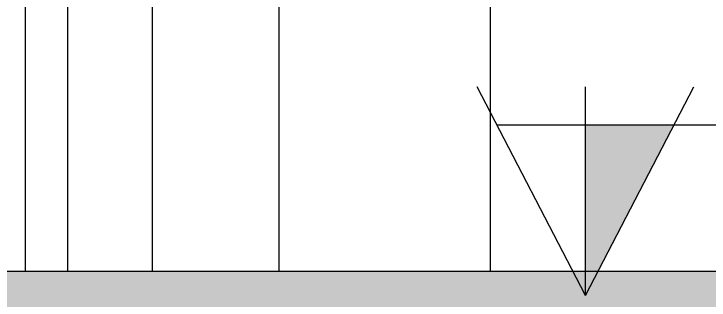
# Model space of a CAD drawing. Extents: x -109 to 1815, y -14679 to 345.
# Drawn here: x -96.362 to -95.54, y -55.644 to -55.306 of the extents above; entities that cross this region are included whole.
import ezdxf

# ---------------------------------------------------------------- set-up
doc = ezdxf.new("R2010")
doc.units = 0
doc.header["$MEASUREMENT"] = 0
for name, color, linetype in [('A-Wall-G', 2, 'CONTINUOUS'), ('COTA', 1, 'CONTINUOUS'), ('linha-vista-3', 1, 'CONTINUOUS'), ('PAREDE', 6, 'CONTINUOUS')]:
    doc.layers.add(name, color=color, linetype=linetype)

msp = doc.modelspace()

# ---------------------------------------------------------------- hatches: boundary and pattern name
at = {"layer": 'COTA'}
msp.add_hatch(color=256, dxfattribs=at).paths.add_polyline_path([(-95.58161, -55.43719), (-95.68622, -55.43719), (-95.68622, -55.63806)])
h = msp.add_hatch(dxfattribs=at)
h.set_pattern_fill('AR-CONC', color=256, scale=0.03, style=0)
h.set_pattern_definition([(50, (0, 0), (0.21517805, -0.01882564), [0.0225, -0.2475]), (355, (0, 0), (-0.0416254, 0.22565764), [0.018, -0.198]), (100.4514, (0.01793, -0.00157), (0.1735528, 0.20683186), [0.01912206, -0.21034263]), (46.1842, (0, 0.06), (0.3201723, -0.0496557), [0.03375, -0.37125]), (96.6356, (0.02668, 0.05586), (0.2803988, 0.2922354), [0.0286831, -0.3155139]), (351.1842, (0, 0.06), (0.2803986, 0.2922356), [0.027, -0.297]), (21, (0.03, 0.045), (0.17907212, -0.12078567), [0.0225, -0.2475]), (326, (0.03, 0.045), (0.0729946, 0.217545), [0.018, -0.198]), (71.4514, (0.04492, 0.03493), (0.2520668, 0.09675915), [0.01912206, -0.21034263]), (37.5, (0, 0), (0.003647957, 0.099868156), [0, -0.1956, 0, -0.201, 0, -0.19875]), (7.5, (0, 0), (0.07892086, 0.11832351), [0, -0.1146, 0, -0.1911, 0, -0.07575]), (327.5, (-0.0669, 0), (0.16014673, -0.00676646), [0, -0.075, 0, -0.234, 0, -0.3105]), (317.5, (-0.0969, 0), (0.17495585, 0.0300315), [0, -0.0975, 0, -0.1554, 0, -0.2205])])
h.paths.add_polyline_path([(-88.80034, -55.7597), (-88.82628, -55.5597), (-93.84893, -55.5597), (-93.84893, -55.6097), (-96.84893, -55.6097), (-96.84893, -55.5597), (-98.53723, -55.5597), (-98.53542, -55.7597)])

# ---------------------------------------------------------------- linework, layer by layer
at = {"layer": 'A-Wall-G'}
for p, q in [((-95.68622, -55.63806), (-95.8145, -55.39176)), ((-95.68622, -55.63806), (-95.68622, -55.39176)), ((-95.68622, -55.63806), (-95.55795, -55.39176)), ((-94.77649, -55.43719), (-95.79084, -55.43719)), ((-95.68622, -55.63806), (-95.68622, -55.44135))]:
    msp.add_line(p, q, dxfattribs=at)
at = {"layer": 'linha-vista-3'}
for p, q in [((-96.34893, -55.0597), (-96.34893, -55.6097)), ((-96.29893, -55.0597), (-96.29893, -55.6097)), ((-96.19893, -55.0597), (-96.19893, -55.6097)), ((-96.04893, -55.0597), (-96.04893, -55.6097)), ((-95.79893, -55.0597), (-95.79893, -55.6097))]:
    msp.add_line(p, q, dxfattribs=at)
at = {"layer": 'PAREDE'}
msp.add_line((-96.84893, -55.6097), (-93.84893, -55.6097), dxfattribs=at)

doc.saveas('drawing.dxf')
